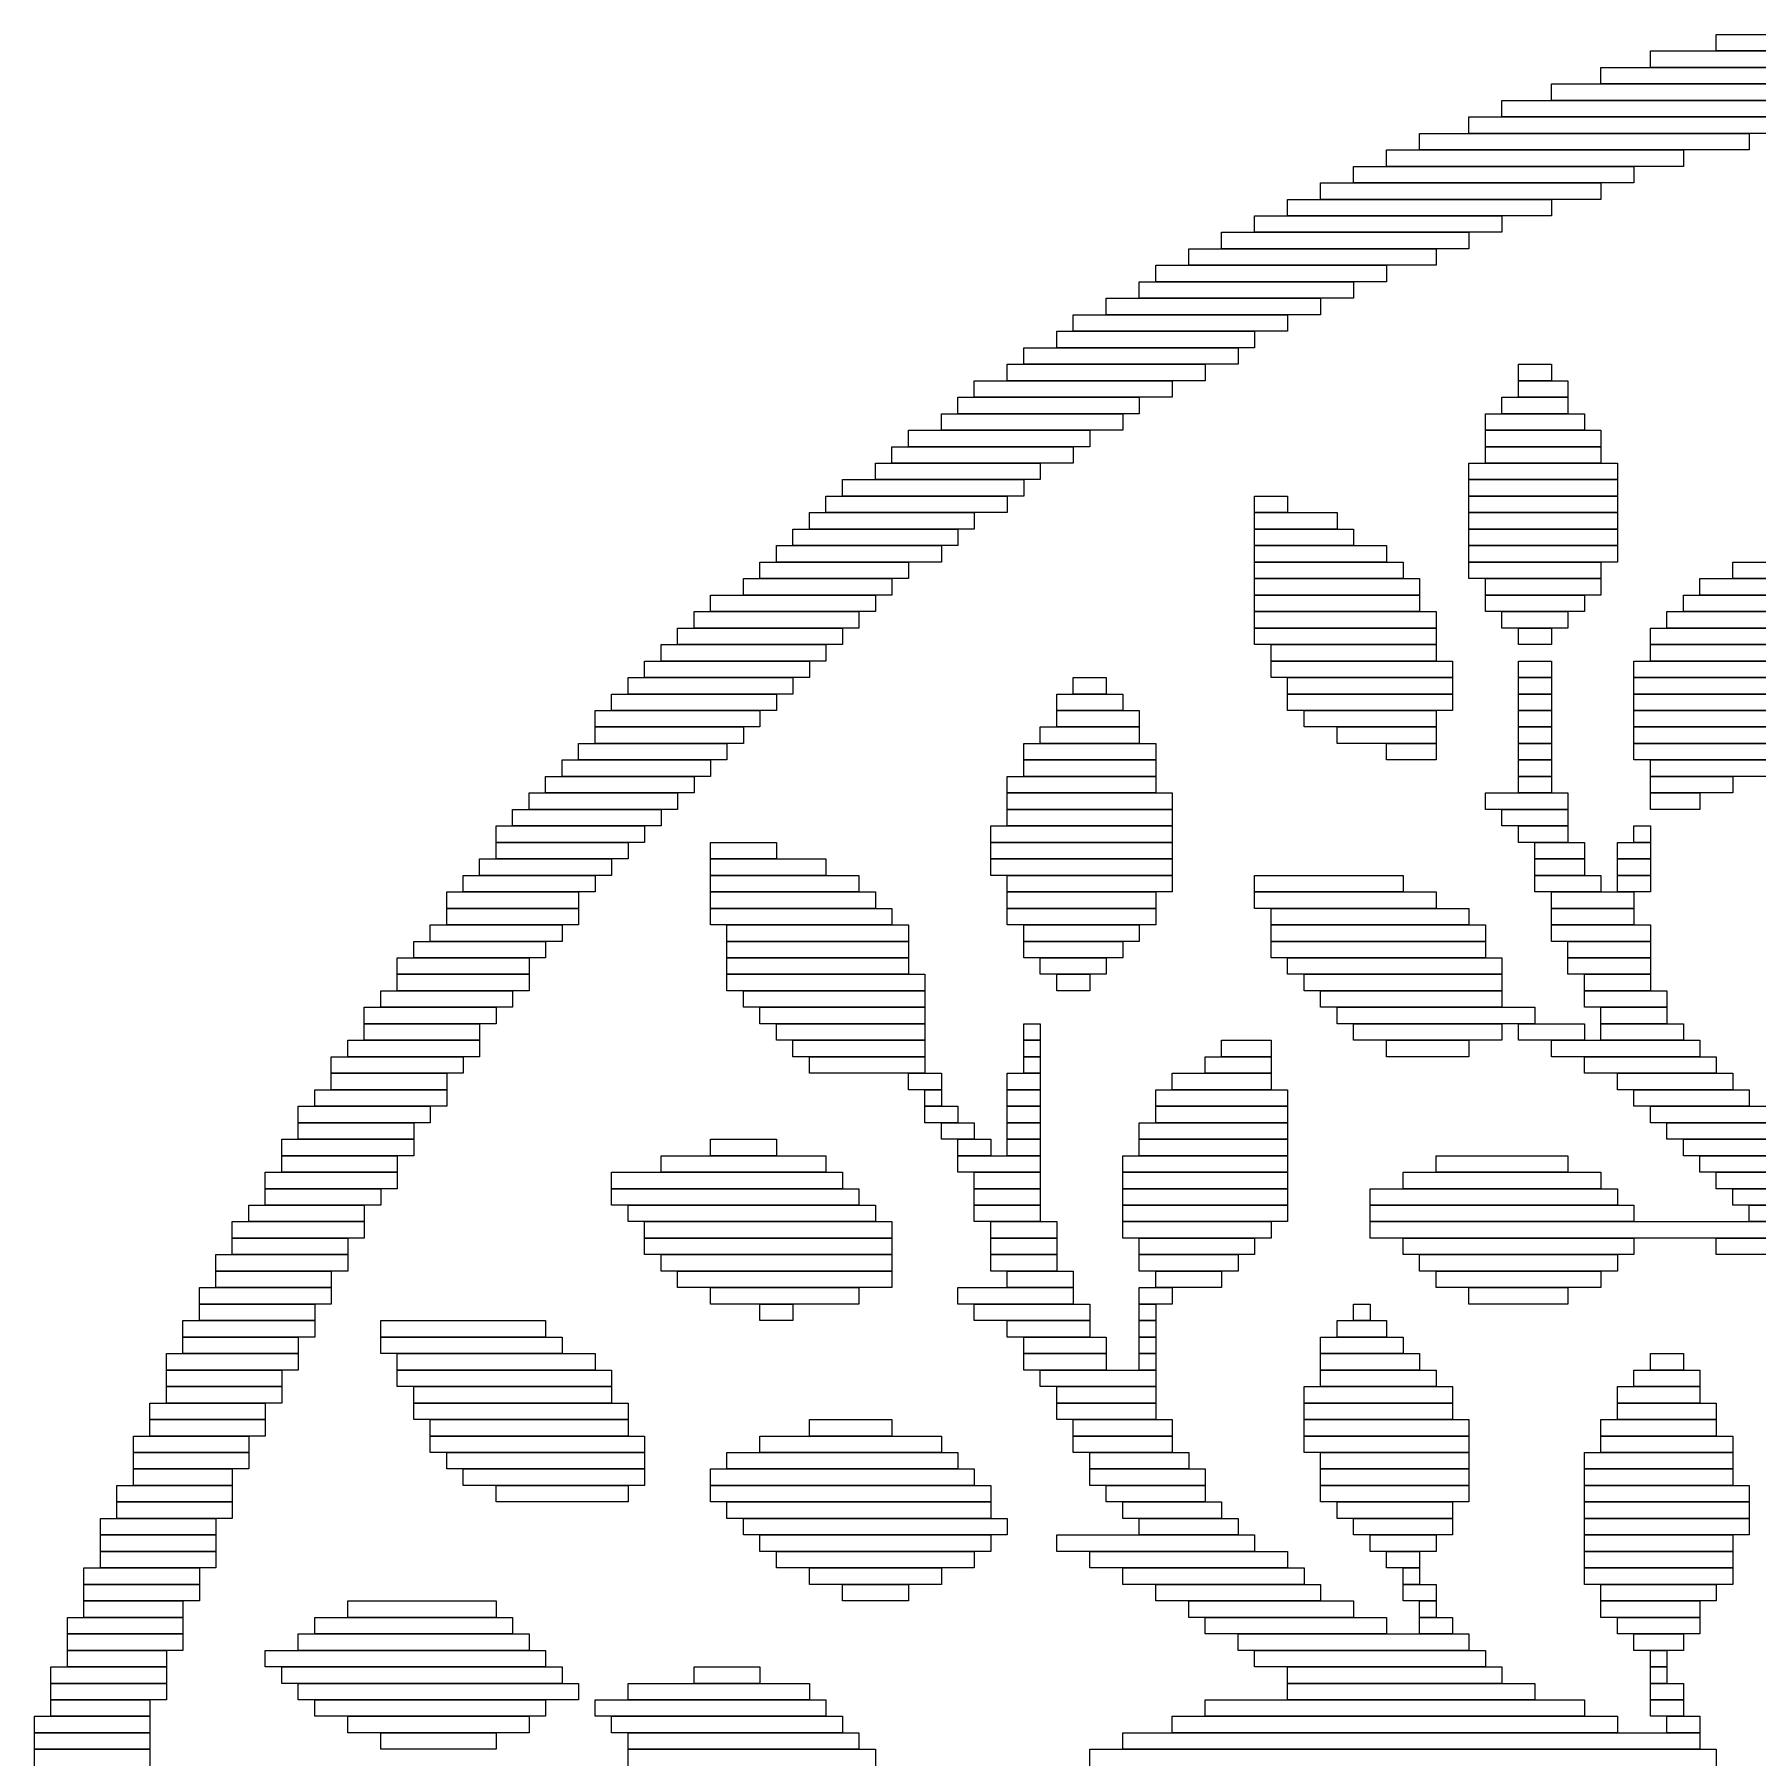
# Model space of a CAD drawing. Extents: x 28 to 995, y 169 to 891.
# Drawn here: x 33 to 137.5, y 356.5 to 461 of the extents above; entities that cross this region are included whole.
import ezdxf

# ---------------------------------------------------------------- set-up
doc = ezdxf.new("R2010")
doc.units = 0

msp = doc.modelspace()

# ---------------------------------------------------------------- linework, layer by layer
for p, q in [((135, 461), (213, 461)), ((135, 460), (135, 461)), ((131, 460), (217, 460)), ((131, 459), (131, 460)), ((213, 460), (135, 460)), ((128, 459), (157, 459)), ((128, 458), (128, 459)), ((217, 459), (131, 459)), ((125, 458), (151, 458)), ((125, 457), (125, 458)), ((157, 458), (128, 458)), ((122, 457), (145, 457)), ((122, 456), (122, 457)), ((151, 457), (125, 457)), ((120, 456), (140, 456)), ((120, 455), (120, 456)), ((145, 456), (122, 456)), ((117, 455), (137, 455)), ((117, 454), (117, 455)), ((140, 455), (120, 455)), ((137, 455), (137, 454)), ((115, 454), (133, 454)), ((115, 453), (115, 454)), ((137, 454), (117, 454)), ((133, 454), (133, 453)), ((113, 453), (130, 453)), ((113, 452), (113, 453)), ((133, 453), (115, 453)), ((130, 453), (130, 452)), ((111, 452), (128, 452)), ((111, 451), (111, 452)), ((130, 452), (113, 452)), ((128, 452), (128, 451)), ((109, 451), (125, 451)), ((109, 450), (109, 451)), ((128, 451), (111, 451)), ((125, 451), (125, 450)), ((107, 450), (122, 450)), ((107, 449), (107, 450)), ((125, 450), (109, 450)), ((122, 450), (122, 449)), ((105, 449), (120, 449)), ((105, 448), (105, 449)), ((122, 449), (107, 449)), ((120, 449), (120, 448)), ((103, 448), (118, 448)), ((103, 447), (103, 448)), ((120, 448), (105, 448)), ((118, 448), (118, 447)), ((101, 447), (115, 447)), ((101, 446), (101, 447)), ((118, 447), (103, 447)), ((115, 447), (115, 446)), ((100, 446), (113, 446)), ((100, 445), (100, 446)), ((115, 446), (101, 446)), ((113, 446), (113, 445)), ((98, 445), (111, 445)), ((98, 444), (98, 445)), ((113, 445), (100, 445)), ((111, 445), (111, 444)), ((96, 444), (109, 444)), ((96, 443), (96, 444)), ((111, 444), (98, 444)), ((109, 444), (109, 443)), ((95, 443), (107, 443)), ((95, 442), (95, 443)), ((109, 443), (96, 443)), ((107, 443), (107, 442)), ((92, 441), (104, 441)), ((92, 440), (92, 441)), ((93, 442), (106, 442)), ((93, 441), (93, 442)), ((106, 441), (93, 441)), ((107, 442), (95, 442)), ((104, 441), (104, 440)), ((106, 442), (106, 441)), ((123, 441), (125, 441)), ((123, 440), (123, 441)), ((125, 441), (125, 440)), ((90, 440), (102, 440)), ((90, 439), (90, 440)), ((104, 440), (92, 440)), ((102, 440), (102, 439)), ((125, 440), (123, 440)), ((123, 440), (126, 440)), ((123, 439), (123, 440)), ((126, 440), (126, 439)), ((89, 439), (100, 439)), ((89, 438), (89, 439)), ((102, 439), (90, 439)), ((100, 439), (100, 438)), ((122, 439), (126, 439)), ((122, 438), (122, 439)), ((126, 439), (123, 439)), ((126, 439), (126, 438)), ((88, 438), (99, 438)), ((88, 437), (88, 438)), ((100, 438), (89, 438)), ((99, 438), (99, 437)), ((121, 438), (127, 438)), ((121, 437), (121, 438)), ((126, 438), (122, 438)), ((127, 438), (127, 437)), ((86, 437), (97, 437)), ((86, 436), (86, 437)), ((99, 437), (88, 437)), ((97, 437), (97, 436)), ((127, 437), (121, 437)), ((121, 437), (128, 437)), ((121, 436), (121, 437)), ((128, 437), (128, 436)), ((85, 436), (96, 436)), ((85, 435), (85, 436)), ((97, 436), (86, 436)), ((96, 436), (96, 435)), ((128, 436), (121, 436)), ((121, 436), (128, 436)), ((121, 435), (121, 436)), ((128, 436), (128, 435)), ((84, 435), (94, 435)), ((84, 434), (84, 435)), ((96, 435), (85, 435)), ((94, 435), (94, 434)), ((120, 435), (129, 435)), ((120, 434), (120, 435)), ((128, 435), (121, 435)), ((129, 435), (129, 434)), ((82, 434), (93, 434)), ((82, 433), (82, 434)), ((94, 434), (84, 434)), ((93, 434), (93, 433)), ((129, 434), (120, 434)), ((120, 434), (129, 434)), ((120, 433), (120, 434)), ((129, 434), (129, 433)), ((81, 433), (92, 433)), ((81, 432), (81, 433)), ((93, 433), (82, 433)), ((92, 433), (92, 432)), ((107, 433), (109, 433)), ((107, 432), (107, 433)), ((109, 433), (109, 432)), ((129, 433), (120, 433)), ((120, 433), (129, 433)), ((120, 432), (120, 433)), ((129, 433), (129, 432)), ((80, 432), (90, 432)), ((80, 431), (80, 432)), ((92, 432), (81, 432)), ((90, 432), (90, 431)), ((109, 432), (107, 432)), ((107, 432), (112, 432)), ((107, 431), (107, 432)), ((112, 432), (112, 431)), ((129, 432), (120, 432)), ((120, 432), (129, 432)), ((120, 431), (120, 432)), ((129, 432), (129, 431)), ((79, 431), (89, 431)), ((79, 430), (79, 431)), ((90, 431), (80, 431)), ((89, 431), (89, 430)), ((112, 431), (107, 431)), ((107, 431), (113, 431)), ((107, 430), (107, 431)), ((113, 431), (113, 430)), ((129, 431), (120, 431)), ((120, 431), (129, 431)), ((120, 430), (120, 431)), ((129, 431), (129, 430)), ((78, 430), (88, 430)), ((78, 429), (78, 430)), ((89, 430), (79, 430)), ((88, 430), (88, 429)), ((113, 430), (107, 430)), ((107, 430), (115, 430)), ((107, 429), (107, 430)), ((115, 430), (115, 429)), ((129, 430), (120, 430)), ((120, 430), (129, 430)), ((120, 429), (120, 430)), ((129, 430), (129, 429)), ((77, 429), (86, 429)), ((77, 428), (77, 429)), ((88, 429), (78, 429)), ((86, 429), (86, 428)), ((115, 429), (107, 429)), ((107, 429), (116, 429)), ((107, 428), (107, 429)), ((116, 429), (116, 428)), ((129, 429), (120, 429)), ((120, 429), (128, 429)), ((120, 428), (120, 429)), ((128, 429), (128, 428)), ((136, 429), (140, 429)), ((136, 428), (136, 429)), ((76, 428), (85, 428)), ((76, 427), (76, 428)), ((86, 428), (77, 428)), ((85, 428), (85, 427)), ((116, 428), (107, 428)), ((107, 428), (117, 428)), ((107, 427), (107, 428)), ((117, 428), (117, 427)), ((128, 428), (120, 428)), ((121, 428), (128, 428)), ((121, 427), (121, 428)), ((128, 428), (128, 427)), ((134, 428), (140, 428)), ((134, 427), (134, 428)), ((140, 428), (136, 428)), ((74, 427), (84, 427)), ((74, 426), (74, 427)), ((85, 427), (76, 427)), ((84, 427), (84, 426)), ((117, 427), (107, 427)), ((107, 427), (117, 427)), ((107, 426), (107, 427)), ((117, 427), (117, 426)), ((128, 427), (121, 427)), ((121, 427), (127, 427)), ((121, 426), (121, 427)), ((127, 427), (127, 426)), ((133, 427), (141, 427)), ((133, 426), (133, 427)), ((140, 427), (134, 427)), ((73, 426), (83, 426)), ((73, 425), (73, 426)), ((84, 426), (74, 426)), ((83, 426), (83, 425)), ((117, 426), (107, 426)), ((107, 426), (118, 426)), ((107, 425), (107, 426)), ((118, 426), (118, 425)), ((127, 426), (121, 426)), ((122, 426), (126, 426)), ((122, 425), (122, 426)), ((126, 426), (126, 425)), ((132, 426), (141, 426)), ((132, 425), (132, 426)), ((141, 426), (133, 426)), ((72, 425), (82, 425)), ((72, 424), (72, 425)), ((83, 425), (73, 425)), ((82, 425), (82, 424)), ((118, 425), (107, 425)), ((107, 425), (118, 425)), ((107, 424), (107, 425)), ((118, 425), (118, 424)), ((126, 425), (122, 425)), ((123, 425), (125, 425)), ((123, 424), (123, 425)), ((125, 425), (125, 424)), ((131, 425), (141, 425)), ((131, 424), (131, 425)), ((141, 425), (132, 425)), ((71, 424), (81, 424)), ((71, 423), (71, 424)), ((82, 424), (72, 424)), ((81, 424), (81, 423)), ((118, 424), (107, 424)), ((108, 424), (118, 424)), ((108, 423), (108, 424)), ((118, 424), (118, 423)), ((125, 424), (123, 424)), ((141, 424), (131, 424)), ((131, 424), (141, 424)), ((131, 423), (131, 424)), ((70, 423), (80, 423)), ((70, 422), (70, 423)), ((81, 423), (71, 423)), ((80, 423), (80, 422)), ((118, 423), (108, 423)), ((108, 423), (119, 423)), ((108, 422), (108, 423)), ((119, 423), (119, 422)), ((123, 423), (125, 423)), ((123, 422), (123, 423)), ((125, 423), (125, 422)), ((130, 423), (141, 423)), ((130, 422), (130, 423)), ((141, 423), (131, 423)), ((69, 422), (79, 422)), ((69, 421), (69, 422)), ((80, 422), (70, 422)), ((79, 422), (79, 421)), ((96, 422), (98, 422)), ((96, 421), (96, 422)), ((98, 422), (98, 421)), ((119, 422), (108, 422)), ((109, 422), (119, 422)), ((109, 421), (109, 422)), ((119, 422), (119, 421)), ((125, 422), (123, 422)), ((123, 422), (125, 422)), ((123, 421), (123, 422)), ((125, 422), (125, 421)), ((141, 422), (130, 422)), ((130, 422), (141, 422)), ((130, 421), (130, 422)), ((68, 421), (78, 421)), ((68, 420), (68, 421)), ((79, 421), (69, 421)), ((78, 421), (78, 420)), ((95, 421), (99, 421)), ((95, 420), (95, 421)), ((98, 421), (96, 421)), ((99, 421), (99, 420)), ((119, 421), (109, 421)), ((109, 421), (119, 421)), ((109, 420), (109, 421)), ((119, 421), (119, 420)), ((125, 421), (123, 421)), ((123, 421), (125, 421)), ((123, 420), (123, 421)), ((125, 421), (125, 420)), ((141, 421), (130, 421)), ((130, 421), (140, 421)), ((130, 420), (130, 421)), ((67, 420), (77, 420)), ((67, 419), (67, 420)), ((78, 420), (68, 420)), ((77, 420), (77, 419)), ((99, 420), (95, 420)), ((95, 420), (100, 420)), ((95, 419), (95, 420)), ((100, 420), (100, 419)), ((119, 420), (109, 420)), ((110, 420), (118, 420)), ((110, 419), (110, 420)), ((118, 420), (118, 419)), ((125, 420), (123, 420)), ((123, 420), (125, 420)), ((123, 419), (123, 420)), ((125, 420), (125, 419)), ((140, 420), (130, 420)), ((130, 420), (140, 420)), ((130, 419), (130, 420)), ((66, 418), (75, 418)), ((66, 417), (66, 418)), ((77, 419), (67, 419)), ((67, 419), (76, 419)), ((67, 418), (67, 419)), ((76, 418), (67, 418)), ((75, 418), (75, 417)), ((76, 419), (76, 418)), ((93, 418), (101, 418)), ((93, 417), (93, 418)), ((94, 419), (100, 419)), ((94, 418), (94, 419)), ((100, 418), (94, 418)), ((100, 419), (95, 419)), ((100, 419), (100, 418)), ((101, 418), (101, 417)), ((118, 419), (110, 419)), ((112, 419), (118, 419)), ((112, 418), (112, 419)), ((118, 418), (112, 418)), ((115, 418), (118, 418)), ((115, 417), (115, 418)), ((118, 419), (118, 418)), ((118, 418), (118, 417)), ((125, 419), (123, 419)), ((123, 419), (125, 419)), ((123, 418), (123, 419)), ((125, 418), (123, 418)), ((123, 418), (125, 418)), ((123, 417), (123, 418)), ((125, 419), (125, 418)), ((125, 418), (125, 417)), ((140, 419), (130, 419)), ((130, 419), (139, 419)), ((130, 418), (130, 419)), ((139, 418), (130, 418)), ((130, 418), (139, 418)), ((130, 417), (130, 418)), ((65, 417), (74, 417)), ((65, 416), (65, 417)), ((75, 417), (66, 417)), ((74, 417), (74, 416)), ((101, 417), (93, 417)), ((93, 417), (101, 417)), ((93, 416), (93, 417)), ((101, 417), (101, 416)), ((118, 417), (115, 417)), ((125, 417), (123, 417)), ((123, 417), (125, 417)), ((123, 416), (123, 417)), ((125, 417), (125, 416)), ((139, 417), (130, 417)), ((131, 417), (138, 417)), ((131, 416), (131, 417)), ((64, 416), (73, 416)), ((64, 415), (64, 416)), ((74, 416), (65, 416)), ((73, 416), (73, 415)), ((92, 416), (101, 416)), ((92, 415), (92, 416)), ((101, 416), (93, 416)), ((101, 416), (101, 415)), ((125, 416), (123, 416)), ((123, 416), (125, 416)), ((123, 415), (123, 416)), ((125, 416), (125, 415)), ((138, 416), (131, 416)), ((131, 416), (136, 416)), ((131, 415), (131, 416)), ((136, 416), (136, 415)), ((63, 415), (72, 415)), ((63, 414), (63, 415)), ((73, 415), (64, 415)), ((72, 415), (72, 414)), ((101, 415), (92, 415)), ((92, 415), (102, 415)), ((92, 414), (92, 415)), ((102, 415), (102, 414)), ((121, 415), (126, 415)), ((121, 414), (121, 415)), ((125, 415), (123, 415)), ((126, 415), (126, 414)), ((136, 415), (131, 415)), ((131, 415), (134, 415)), ((131, 414), (131, 415)), ((134, 415), (134, 414)), ((62, 414), (71, 414)), ((62, 413), (62, 414)), ((72, 414), (63, 414)), ((71, 414), (71, 413)), ((102, 414), (92, 414)), ((92, 414), (102, 414)), ((92, 413), (92, 414)), ((102, 414), (102, 413)), ((126, 414), (121, 414)), ((122, 414), (126, 414)), ((122, 413), (122, 414)), ((126, 414), (126, 413)), ((134, 414), (131, 414)), ((61, 413), (70, 413)), ((61, 412), (61, 413)), ((71, 413), (62, 413)), ((70, 413), (70, 412)), ((91, 413), (102, 413)), ((91, 412), (91, 413)), ((102, 413), (92, 413)), ((102, 413), (102, 412)), ((126, 413), (122, 413)), ((123, 413), (126, 413)), ((123, 412), (123, 413)), ((126, 413), (126, 412)), ((130, 413), (131, 413)), ((130, 412), (130, 413)), ((131, 413), (131, 412)), ((70, 412), (61, 412)), ((61, 412), (69, 412)), ((61, 411), (61, 412)), ((69, 412), (69, 411)), ((74, 412), (78, 412)), ((74, 411), (74, 412)), ((78, 412), (78, 411)), ((102, 412), (91, 412)), ((91, 412), (102, 412)), ((91, 411), (91, 412)), ((102, 412), (102, 411)), ((126, 412), (123, 412)), ((124, 412), (127, 412)), ((124, 411), (124, 412)), ((127, 412), (127, 411)), ((129, 412), (131, 412)), ((129, 411), (129, 412)), ((131, 412), (130, 412)), ((131, 412), (131, 411)), ((60, 411), (68, 411)), ((60, 410), (60, 411)), ((69, 411), (61, 411)), ((68, 411), (68, 410)), ((78, 411), (74, 411)), ((74, 411), (81, 411)), ((74, 410), (74, 411)), ((81, 411), (81, 410)), ((102, 411), (91, 411)), ((91, 411), (102, 411)), ((91, 410), (91, 411)), ((102, 411), (102, 410)), ((127, 411), (124, 411)), ((124, 411), (127, 411)), ((124, 410), (124, 411)), ((127, 411), (127, 410)), ((131, 411), (129, 411)), ((129, 411), (131, 411)), ((129, 410), (129, 411)), ((131, 411), (131, 410)), ((59, 410), (67, 410)), ((59, 409), (59, 410)), ((68, 410), (60, 410)), ((67, 410), (67, 409)), ((81, 410), (74, 410)), ((74, 410), (83, 410)), ((74, 409), (74, 410)), ((83, 410), (83, 409)), ((102, 410), (91, 410)), ((92, 410), (102, 410)), ((92, 409), (92, 410)), ((102, 410), (102, 409)), ((107, 410), (116, 410)), ((107, 409), (107, 410)), ((116, 410), (116, 409)), ((127, 410), (124, 410)), ((124, 410), (128, 410)), ((124, 409), (124, 410)), ((128, 410), (128, 409)), ((131, 410), (129, 410)), ((129, 410), (131, 410)), ((129, 409), (129, 410)), ((131, 410), (131, 409)), ((58, 409), (66, 409)), ((58, 408), (58, 409)), ((67, 409), (59, 409)), ((66, 409), (66, 408)), ((83, 409), (74, 409)), ((74, 409), (84, 409)), ((74, 408), (74, 409)), ((84, 409), (84, 408)), ((102, 409), (92, 409)), ((92, 409), (101, 409)), ((92, 408), (92, 409)), ((101, 409), (101, 408)), ((116, 409), (107, 409)), ((107, 409), (118, 409)), ((107, 408), (107, 409)), ((118, 409), (118, 408)), ((128, 409), (124, 409)), ((125, 409), (130, 409)), ((125, 408), (125, 409)), ((131, 409), (129, 409)), ((130, 409), (130, 408)), ((66, 408), (58, 408)), ((58, 408), (66, 408)), ((58, 407), (58, 408)), ((66, 408), (66, 407)), ((84, 408), (74, 408)), ((74, 408), (85, 408)), ((74, 407), (74, 408)), ((85, 408), (85, 407)), ((101, 408), (92, 408)), ((92, 408), (101, 408)), ((92, 407), (92, 408)), ((101, 408), (101, 407)), ((118, 408), (107, 408)), ((108, 408), (120, 408)), ((108, 407), (108, 408)), ((120, 408), (120, 407)), ((130, 408), (125, 408)), ((125, 408), (130, 408)), ((125, 407), (125, 408)), ((130, 408), (130, 407)), ((57, 407), (65, 407)), ((57, 406), (57, 407)), ((66, 407), (58, 407)), ((65, 407), (65, 406)), ((85, 407), (74, 407)), ((75, 407), (86, 407)), ((75, 406), (75, 407)), ((86, 407), (86, 406)), ((101, 407), (92, 407)), ((93, 407), (100, 407)), ((93, 406), (93, 407)), ((100, 407), (100, 406)), ((120, 407), (108, 407)), ((108, 407), (121, 407)), ((108, 406), (108, 407)), ((121, 407), (121, 406)), ((130, 407), (125, 407)), ((125, 407), (131, 407)), ((125, 406), (125, 407)), ((131, 407), (131, 406)), ((56, 406), (64, 406)), ((56, 405), (56, 406)), ((65, 406), (57, 406)), ((64, 406), (64, 405)), ((86, 406), (75, 406)), ((75, 406), (86, 406)), ((75, 405), (75, 406)), ((86, 406), (86, 405)), ((100, 406), (93, 406)), ((93, 406), (99, 406)), ((93, 405), (93, 406)), ((99, 406), (99, 405)), ((121, 406), (108, 406)), ((108, 406), (121, 406)), ((108, 405), (108, 406)), ((121, 406), (121, 405)), ((131, 406), (125, 406)), ((126, 406), (131, 406)), ((126, 405), (126, 406)), ((131, 406), (131, 405)), ((55, 405), (63, 405)), ((55, 404), (55, 405)), ((64, 405), (56, 405)), ((63, 405), (63, 404)), ((86, 405), (75, 405)), ((75, 405), (86, 405)), ((75, 404), (75, 405)), ((86, 405), (86, 404)), ((99, 405), (93, 405)), ((94, 405), (98, 405)), ((94, 404), (94, 405)), ((98, 405), (98, 404)), ((121, 405), (108, 405)), ((109, 405), (122, 405)), ((109, 404), (109, 405)), ((122, 405), (122, 404)), ((131, 405), (126, 405)), ((126, 405), (131, 405)), ((126, 404), (126, 405)), ((131, 405), (131, 404)), ((63, 404), (55, 404)), ((55, 404), (63, 404)), ((55, 403), (55, 404)), ((63, 404), (63, 403)), ((86, 404), (75, 404)), ((75, 404), (87, 404)), ((75, 403), (75, 404)), ((87, 404), (87, 403)), ((98, 404), (94, 404)), ((95, 404), (97, 404)), ((95, 403), (95, 404)), ((97, 404), (97, 403)), ((122, 404), (109, 404)), ((110, 404), (122, 404)), ((110, 403), (110, 404)), ((122, 404), (122, 403)), ((131, 404), (126, 404)), ((127, 404), (131, 404)), ((127, 403), (127, 404)), ((131, 404), (131, 403)), ((54, 403), (62, 403)), ((54, 402), (54, 403)), ((63, 403), (55, 403)), ((62, 403), (62, 402)), ((87, 403), (75, 403)), ((76, 403), (87, 403)), ((76, 402), (76, 403)), ((87, 403), (87, 402)), ((97, 403), (95, 403)), ((122, 403), (110, 403)), ((111, 403), (122, 403)), ((111, 402), (111, 403)), ((122, 403), (122, 402)), ((131, 403), (127, 403)), ((127, 403), (132, 403)), ((127, 402), (127, 403)), ((132, 403), (132, 402)), ((53, 402), (61, 402)), ((53, 401), (53, 402)), ((62, 402), (54, 402)), ((61, 402), (61, 401)), ((87, 402), (76, 402)), ((77, 402), (87, 402)), ((77, 401), (77, 402)), ((87, 402), (87, 401)), ((122, 402), (111, 402)), ((112, 402), (124, 402)), ((112, 401), (112, 402)), ((124, 402), (124, 401)), ((132, 402), (127, 402)), ((128, 402), (132, 402)), ((128, 401), (128, 402)), ((132, 402), (132, 401)), ((61, 401), (53, 401)), ((53, 401), (60, 401)), ((53, 400), (53, 401)), ((60, 401), (60, 400)), ((87, 401), (77, 401)), ((78, 401), (87, 401)), ((78, 400), (78, 401)), ((87, 401), (87, 400)), ((93, 401), (94, 401)), ((93, 400), (93, 401)), ((94, 401), (94, 400)), ((124, 401), (112, 401)), ((113, 401), (122, 401)), ((113, 400), (113, 401)), ((122, 401), (122, 400)), ((123, 401), (127, 401)), ((123, 400), (123, 401)), ((127, 401), (127, 400)), ((132, 401), (128, 401)), ((128, 401), (133, 401)), ((128, 400), (128, 401)), ((133, 401), (133, 400)), ((52, 400), (60, 400)), ((52, 399), (52, 400)), ((60, 400), (53, 400)), ((60, 400), (60, 399)), ((87, 400), (78, 400)), ((79, 400), (87, 400)), ((79, 399), (79, 400)), ((87, 400), (87, 399)), ((94, 400), (93, 400)), ((93, 400), (94, 400)), ((93, 399), (93, 400)), ((94, 400), (94, 399)), ((105, 400), (108, 400)), ((105, 399), (105, 400)), ((108, 400), (108, 399)), ((122, 400), (113, 400)), ((115, 400), (120, 400)), ((115, 399), (115, 400)), ((120, 400), (120, 399)), ((127, 400), (123, 400)), ((125, 400), (134, 400)), ((125, 399), (125, 400)), ((133, 400), (128, 400)), ((134, 400), (134, 399)), ((51, 399), (59, 399)), ((51, 398), (51, 399)), ((60, 399), (52, 399)), ((59, 399), (59, 398)), ((87, 399), (79, 399)), ((80, 399), (87, 399)), ((80, 398), (80, 399)), ((87, 399), (87, 398)), ((94, 399), (93, 399)), ((93, 399), (94, 399)), ((93, 398), (93, 399)), ((94, 399), (94, 398)), ((104, 399), (108, 399)), ((104, 398), (104, 399)), ((108, 399), (105, 399)), ((108, 399), (108, 398)), ((120, 399), (115, 399)), ((134, 399), (125, 399)), ((127, 399), (135, 399)), ((127, 398), (127, 399)), ((135, 399), (135, 398)), ((59, 398), (51, 398)), ((51, 398), (58, 398)), ((51, 397), (51, 398)), ((58, 398), (58, 397)), ((87, 398), (80, 398)), ((86, 398), (88, 398)), ((86, 397), (86, 398)), ((88, 398), (88, 397)), ((92, 398), (94, 398)), ((92, 397), (92, 398)), ((94, 398), (93, 398)), ((94, 398), (94, 397)), ((102, 398), (108, 398)), ((102, 397), (102, 398)), ((108, 398), (104, 398)), ((108, 398), (108, 397)), ((135, 398), (127, 398)), ((129, 398), (136, 398)), ((129, 397), (129, 398)), ((136, 398), (136, 397)), ((50, 397), (58, 397)), ((50, 396), (50, 397)), ((58, 397), (51, 397)), ((58, 397), (58, 396)), ((88, 397), (86, 397)), ((87, 397), (88, 397)), ((87, 396), (87, 397)), ((88, 397), (88, 396)), ((94, 397), (92, 397)), ((92, 397), (94, 397)), ((92, 396), (92, 397)), ((94, 397), (94, 396)), ((101, 397), (109, 397)), ((101, 396), (101, 397)), ((108, 397), (102, 397)), ((109, 397), (109, 396)), ((136, 397), (129, 397)), ((130, 397), (137, 397)), ((130, 396), (130, 397)), ((137, 397), (137, 396)), ((49, 396), (57, 396)), ((49, 395), (49, 396)), ((58, 396), (50, 396)), ((57, 396), (57, 395)), ((88, 396), (87, 396)), ((87, 396), (89, 396)), ((87, 395), (87, 396)), ((89, 396), (89, 395)), ((94, 396), (92, 396)), ((92, 396), (94, 396)), ((92, 395), (92, 396)), ((94, 396), (94, 395)), ((109, 396), (101, 396)), ((101, 396), (109, 396)), ((101, 395), (101, 396)), ((109, 396), (109, 395)), ((137, 396), (130, 396)), ((131, 396), (138, 396)), ((131, 395), (131, 396)), ((48, 394), (56, 394)), ((48, 393), (48, 394)), ((57, 395), (49, 395)), ((49, 395), (56, 395)), ((49, 394), (49, 395)), ((56, 394), (49, 394)), ((56, 395), (56, 394)), ((56, 394), (56, 393)), ((74, 394), (78, 394)), ((74, 393), (74, 394)), ((78, 394), (78, 393)), ((89, 395), (87, 395)), ((88, 395), (90, 395)), ((88, 394), (88, 395)), ((90, 394), (88, 394)), ((89, 394), (91, 394)), ((89, 393), (89, 394)), ((90, 395), (90, 394)), ((91, 394), (91, 393)), ((94, 395), (92, 395)), ((92, 395), (94, 395)), ((92, 394), (92, 395)), ((94, 394), (92, 394)), ((92, 394), (94, 394)), ((92, 393), (92, 394)), ((94, 395), (94, 394)), ((94, 394), (94, 393)), ((100, 395), (109, 395)), ((100, 394), (100, 395)), ((109, 394), (100, 394)), ((100, 394), (109, 394)), ((100, 393), (100, 394)), ((109, 395), (101, 395)), ((109, 395), (109, 394)), ((109, 394), (109, 393)), ((138, 395), (131, 395)), ((132, 395), (140, 395)), ((132, 394), (132, 395)), ((140, 394), (132, 394)), ((133, 394), (141, 394)), ((133, 393), (133, 394)), ((56, 393), (48, 393)), ((48, 393), (55, 393)), ((48, 392), (48, 393)), ((55, 393), (55, 392)), ((71, 393), (81, 393)), ((71, 392), (71, 393)), ((78, 393), (74, 393)), ((81, 393), (81, 392)), ((91, 393), (89, 393)), ((89, 393), (94, 393)), ((89, 392), (89, 393)), ((94, 393), (92, 393)), ((94, 393), (94, 392)), ((99, 393), (109, 393)), ((99, 392), (99, 393)), ((109, 393), (100, 393)), ((109, 393), (109, 392)), ((118, 393), (126, 393)), ((118, 392), (118, 393)), ((126, 393), (126, 392)), ((141, 393), (133, 393)), ((134, 393), (143, 393)), ((134, 392), (134, 393)), ((47, 392), (55, 392)), ((47, 391), (47, 392)), ((55, 392), (48, 392)), ((55, 392), (55, 391)), ((68, 392), (82, 392)), ((68, 391), (68, 392)), ((81, 392), (71, 392)), ((82, 392), (82, 391)), ((94, 392), (89, 392)), ((90, 392), (94, 392)), ((90, 391), (90, 392)), ((94, 392), (94, 391)), ((109, 392), (99, 392)), ((99, 392), (109, 392)), ((99, 391), (99, 392)), ((109, 392), (109, 391)), ((116, 392), (128, 392)), ((116, 391), (116, 392)), ((126, 392), (118, 392)), ((128, 392), (128, 391)), ((143, 392), (134, 392)), ((135, 392), (147, 392)), ((135, 391), (135, 392)), ((55, 391), (47, 391)), ((47, 391), (54, 391)), ((47, 390), (47, 391)), ((54, 391), (54, 390)), ((82, 391), (68, 391)), ((68, 391), (83, 391)), ((68, 390), (68, 391)), ((83, 391), (83, 390)), ((94, 391), (90, 391)), ((90, 391), (94, 391)), ((90, 390), (90, 391)), ((94, 391), (94, 390)), ((109, 391), (99, 391)), ((99, 391), (109, 391)), ((99, 390), (99, 391)), ((109, 391), (109, 390)), ((114, 391), (129, 391)), ((114, 390), (114, 391)), ((128, 391), (116, 391)), ((129, 391), (129, 390)), ((147, 391), (135, 391)), ((136, 391), (148, 391)), ((136, 390), (136, 391)), ((46, 390), (53, 390)), ((46, 389), (46, 390)), ((54, 390), (47, 390)), ((53, 390), (53, 389)), ((83, 390), (68, 390)), ((69, 390), (84, 390)), ((69, 389), (69, 390)), ((84, 390), (84, 389)), ((94, 390), (90, 390)), ((90, 390), (94, 390)), ((90, 389), (90, 390)), ((94, 390), (94, 389)), ((109, 390), (99, 390)), ((99, 390), (109, 390)), ((99, 389), (99, 390)), ((109, 390), (109, 389)), ((129, 390), (114, 390)), ((114, 390), (130, 390)), ((114, 389), (114, 390)), ((130, 390), (130, 389)), ((148, 390), (136, 390)), ((137, 390), (150, 390)), ((137, 389), (137, 390)), ((45, 389), (53, 389)), ((45, 388), (45, 389)), ((53, 389), (46, 389)), ((53, 389), (53, 388)), ((84, 389), (69, 389)), ((70, 389), (85, 389)), ((70, 388), (70, 389)), ((85, 389), (85, 388)), ((94, 389), (90, 389)), ((91, 389), (95, 389)), ((91, 388), (91, 389)), ((95, 389), (95, 388)), ((109, 389), (99, 389)), ((99, 389), (108, 389)), ((99, 388), (99, 389)), ((108, 389), (108, 388)), ((130, 389), (114, 389)), ((114, 389), (151, 389)), ((114, 388), (114, 389)), ((150, 389), (137, 389)), ((53, 388), (45, 388)), ((45, 388), (52, 388)), ((45, 387), (45, 388)), ((52, 388), (52, 387)), ((85, 388), (70, 388)), ((70, 388), (85, 388)), ((70, 387), (70, 388)), ((85, 388), (85, 387)), ((95, 388), (91, 388)), ((91, 388), (95, 388)), ((91, 387), (91, 388)), ((95, 388), (95, 387)), ((108, 388), (99, 388)), ((100, 388), (107, 388)), ((100, 387), (100, 388)), ((107, 388), (107, 387)), ((151, 388), (114, 388)), ((116, 388), (130, 388)), ((116, 387), (116, 388)), ((130, 388), (130, 387)), ((135, 388), (153, 388)), ((135, 387), (135, 388)), ((44, 387), (52, 387)), ((44, 386), (44, 387)), ((52, 387), (45, 387)), ((52, 387), (52, 386)), ((85, 387), (70, 387)), ((71, 387), (85, 387)), ((71, 386), (71, 387)), ((85, 387), (85, 386)), ((95, 387), (91, 387)), ((91, 387), (95, 387)), ((91, 386), (91, 387)), ((95, 387), (95, 386)), ((107, 387), (100, 387)), ((100, 387), (106, 387)), ((100, 386), (100, 387)), ((106, 387), (106, 386)), ((130, 387), (116, 387)), ((117, 387), (129, 387)), ((117, 386), (117, 387)), ((129, 387), (129, 386)), ((153, 387), (135, 387)), ((52, 386), (44, 386)), ((44, 386), (51, 386)), ((44, 385), (44, 386)), ((51, 386), (51, 385)), ((85, 386), (71, 386)), ((72, 386), (85, 386)), ((72, 385), (72, 386)), ((85, 386), (85, 385)), ((95, 386), (91, 386)), ((92, 386), (96, 386)), ((92, 385), (92, 386)), ((96, 386), (96, 385)), ((106, 386), (100, 386)), ((101, 386), (105, 386)), ((101, 385), (101, 386)), ((105, 386), (105, 385)), ((129, 386), (117, 386)), ((118, 386), (128, 386)), ((118, 385), (118, 386)), ((128, 386), (128, 385)), ((43, 385), (51, 385)), ((43, 384), (43, 385)), ((51, 385), (44, 385)), ((51, 385), (51, 384)), ((85, 385), (72, 385)), ((74, 385), (83, 385)), ((74, 384), (74, 385)), ((83, 385), (83, 384)), ((89, 385), (96, 385)), ((89, 384), (89, 385)), ((96, 385), (92, 385)), ((96, 385), (96, 384)), ((100, 385), (102, 385)), ((100, 384), (100, 385)), ((105, 385), (101, 385)), ((102, 385), (102, 384)), ((128, 385), (118, 385)), ((120, 385), (126, 385)), ((120, 384), (120, 385)), ((126, 385), (126, 384)), ((51, 384), (43, 384)), ((43, 384), (50, 384)), ((43, 383), (43, 384)), ((50, 384), (50, 383)), ((83, 384), (74, 384)), ((77, 384), (79, 384)), ((77, 383), (77, 384)), ((79, 384), (79, 383)), ((96, 384), (89, 384)), ((90, 384), (97, 384)), ((90, 383), (90, 384)), ((97, 384), (97, 383)), ((102, 384), (100, 384)), ((100, 384), (101, 384)), ((100, 383), (100, 384)), ((101, 384), (101, 383)), ((113, 384), (114, 384)), ((113, 383), (113, 384)), ((114, 384), (114, 383)), ((126, 384), (120, 384)), ((42, 383), (50, 383)), ((42, 382), (42, 383)), ((50, 383), (43, 383)), ((50, 383), (50, 382)), ((54, 383), (64, 383)), ((54, 382), (54, 383)), ((64, 383), (64, 382)), ((79, 383), (77, 383)), ((97, 383), (90, 383)), ((92, 383), (97, 383)), ((92, 382), (92, 383)), ((97, 383), (97, 382)), ((101, 383), (100, 383)), ((100, 383), (101, 383)), ((100, 382), (100, 383)), ((101, 383), (101, 382)), ((112, 383), (115, 383)), ((112, 382), (112, 383)), ((114, 383), (113, 383)), ((115, 383), (115, 382)), ((50, 382), (42, 382)), ((42, 382), (49, 382)), ((42, 381), (42, 382)), ((49, 382), (49, 381)), ((64, 382), (54, 382)), ((54, 382), (65, 382)), ((54, 381), (54, 382)), ((65, 382), (65, 381)), ((97, 382), (92, 382)), ((93, 382), (98, 382)), ((93, 381), (93, 382)), ((98, 382), (98, 381)), ((101, 382), (100, 382)), ((100, 382), (101, 382)), ((100, 381), (100, 382)), ((101, 382), (101, 381)), ((111, 382), (116, 382)), ((111, 381), (111, 382)), ((115, 382), (112, 382)), ((116, 382), (116, 381)), ((41, 381), (49, 381)), ((41, 380), (41, 381)), ((49, 381), (42, 381)), ((49, 381), (49, 380)), ((65, 381), (54, 381)), ((55, 381), (67, 381)), ((55, 380), (55, 381)), ((67, 381), (67, 380)), ((98, 381), (93, 381)), ((93, 381), (98, 381)), ((93, 380), (93, 381)), ((98, 381), (98, 380)), ((101, 381), (100, 381)), ((100, 381), (101, 381)), ((100, 380), (100, 381)), ((101, 381), (101, 380)), ((116, 381), (111, 381)), ((111, 381), (117, 381)), ((111, 380), (111, 381)), ((117, 381), (117, 380)), ((131, 381), (133, 381)), ((131, 380), (131, 381)), ((133, 381), (133, 380)), ((49, 380), (41, 380)), ((41, 380), (48, 380)), ((41, 379), (41, 380)), ((48, 380), (48, 379)), ((67, 380), (55, 380)), ((55, 380), (68, 380)), ((55, 379), (55, 380)), ((68, 380), (68, 379)), ((98, 380), (93, 380)), ((94, 380), (101, 380)), ((94, 379), (94, 380)), ((101, 380), (100, 380)), ((101, 380), (101, 379)), ((117, 380), (111, 380)), ((111, 380), (118, 380)), ((111, 379), (111, 380)), ((118, 380), (118, 379)), ((130, 380), (134, 380)), ((130, 379), (130, 380)), ((133, 380), (131, 380)), ((134, 380), (134, 379)), ((48, 379), (41, 379)), ((41, 379), (48, 379)), ((41, 378), (41, 379)), ((48, 379), (48, 378)), ((68, 379), (55, 379)), ((56, 379), (68, 379)), ((56, 378), (56, 379)), ((68, 379), (68, 378)), ((101, 379), (94, 379)), ((95, 379), (101, 379)), ((95, 378), (95, 379)), ((101, 379), (101, 378)), ((110, 379), (119, 379)), ((110, 378), (110, 379)), ((118, 379), (111, 379)), ((119, 379), (119, 378)), ((129, 379), (134, 379)), ((129, 378), (129, 379)), ((134, 379), (130, 379)), ((134, 379), (134, 378)), ((40, 378), (47, 378)), ((40, 377), (40, 378)), ((48, 378), (41, 378)), ((47, 378), (47, 377)), ((68, 378), (56, 378)), ((56, 378), (69, 378)), ((56, 377), (56, 378)), ((69, 378), (69, 377)), ((101, 378), (95, 378)), ((95, 378), (101, 378)), ((95, 377), (95, 378)), ((101, 378), (101, 377)), ((119, 378), (110, 378)), ((110, 378), (119, 378)), ((110, 377), (110, 378)), ((119, 378), (119, 377)), ((134, 378), (129, 378)), ((129, 378), (135, 378)), ((129, 377), (129, 378)), ((135, 378), (135, 377)), ((47, 377), (40, 377)), ((40, 377), (47, 377)), ((40, 376), (40, 377)), ((47, 377), (47, 376)), ((69, 377), (56, 377)), ((57, 377), (69, 377)), ((57, 376), (57, 377)), ((69, 377), (69, 376)), ((80, 377), (85, 377)), ((80, 376), (80, 377)), ((85, 377), (85, 376)), ((101, 377), (95, 377)), ((96, 377), (102, 377)), ((96, 376), (96, 377)), ((102, 377), (102, 376)), ((119, 377), (110, 377)), ((110, 377), (120, 377)), ((110, 376), (110, 377)), ((120, 377), (120, 376)), ((128, 377), (135, 377)), ((128, 376), (128, 377)), ((135, 377), (129, 377)), ((135, 377), (135, 376)), ((39, 376), (46, 376)), ((39, 375), (39, 376)), ((47, 376), (40, 376)), ((46, 376), (46, 375)), ((69, 376), (57, 376)), ((57, 376), (70, 376)), ((57, 375), (57, 376)), ((70, 376), (70, 375)), ((77, 376), (88, 376)), ((77, 375), (77, 376)), ((85, 376), (80, 376)), ((88, 376), (88, 375)), ((102, 376), (96, 376)), ((96, 376), (102, 376)), ((96, 375), (96, 376)), ((102, 376), (102, 375)), ((120, 376), (110, 376)), ((110, 376), (120, 376)), ((110, 375), (110, 376)), ((120, 376), (120, 375)), ((135, 376), (128, 376)), ((128, 376), (136, 376)), ((128, 375), (128, 376)), ((136, 376), (136, 375)), ((46, 375), (39, 375)), ((39, 375), (46, 375)), ((39, 374), (39, 375)), ((46, 375), (46, 374)), ((70, 375), (57, 375)), ((58, 375), (70, 375)), ((58, 374), (58, 375)), ((70, 375), (70, 374)), ((75, 375), (89, 375)), ((75, 374), (75, 375)), ((88, 375), (77, 375)), ((89, 375), (89, 374)), ((102, 375), (96, 375)), ((97, 375), (103, 375)), ((97, 374), (97, 375)), ((103, 375), (103, 374)), ((120, 375), (110, 375)), ((111, 375), (120, 375)), ((111, 374), (111, 375)), ((120, 375), (120, 374)), ((127, 375), (136, 375)), ((127, 374), (127, 375)), ((136, 375), (128, 375)), ((136, 375), (136, 374)), ((46, 374), (39, 374)), ((39, 374), (45, 374)), ((39, 373), (39, 374)), ((45, 374), (45, 373)), ((70, 374), (58, 374)), ((59, 374), (70, 374)), ((59, 373), (59, 374)), ((70, 374), (70, 373)), ((74, 374), (90, 374)), ((74, 373), (74, 374)), ((89, 374), (75, 374)), ((90, 374), (90, 373)), ((103, 374), (97, 374)), ((97, 374), (104, 374)), ((97, 373), (97, 374)), ((104, 374), (104, 373)), ((120, 374), (111, 374)), ((111, 374), (120, 374)), ((111, 373), (111, 374)), ((120, 374), (120, 373)), ((136, 374), (127, 374)), ((127, 374), (136, 374)), ((127, 373), (127, 374)), ((136, 374), (136, 373)), ((38, 373), (45, 373)), ((38, 372), (38, 373)), ((45, 373), (39, 373)), ((45, 373), (45, 372)), ((70, 373), (59, 373)), ((61, 373), (69, 373)), ((61, 372), (61, 373)), ((69, 373), (69, 372)), ((90, 373), (74, 373)), ((74, 373), (91, 373)), ((74, 372), (74, 373)), ((91, 373), (91, 372)), ((104, 373), (97, 373)), ((98, 373), (104, 373)), ((98, 372), (98, 373)), ((104, 373), (104, 372)), ((120, 373), (111, 373)), ((111, 373), (120, 373)), ((111, 372), (111, 373)), ((120, 373), (120, 372)), ((136, 373), (127, 373)), ((127, 373), (137, 373)), ((127, 372), (127, 373)), ((137, 373), (137, 372)), ((37, 371), (44, 371)), ((37, 370), (37, 371)), ((45, 372), (38, 372)), ((38, 372), (45, 372)), ((38, 371), (38, 372)), ((45, 371), (38, 371)), ((44, 371), (44, 370)), ((45, 372), (45, 371)), ((69, 372), (61, 372)), ((91, 372), (74, 372)), ((75, 372), (91, 372)), ((75, 371), (75, 372)), ((91, 371), (75, 371)), ((76, 371), (92, 371)), ((76, 370), (76, 371)), ((91, 372), (91, 371)), ((92, 371), (92, 370)), ((104, 372), (98, 372)), ((99, 372), (105, 372)), ((99, 371), (99, 372)), ((105, 371), (99, 371)), ((100, 371), (106, 371)), ((100, 370), (100, 371)), ((105, 372), (105, 371)), ((106, 371), (106, 370)), ((120, 372), (111, 372)), ((112, 372), (119, 372)), ((112, 371), (112, 372)), ((119, 371), (112, 371)), ((113, 371), (119, 371)), ((113, 370), (113, 371)), ((119, 372), (119, 371)), ((119, 371), (119, 370)), ((137, 372), (127, 372)), ((127, 372), (137, 372)), ((127, 371), (127, 372)), ((137, 371), (127, 371)), ((127, 371), (137, 371)), ((127, 370), (127, 371)), ((137, 372), (137, 371)), ((137, 371), (137, 370)), ((44, 370), (37, 370)), ((37, 370), (44, 370)), ((37, 369), (37, 370)), ((44, 370), (44, 369)), ((92, 370), (76, 370)), ((77, 370), (91, 370)), ((77, 369), (77, 370)), ((91, 370), (91, 369)), ((95, 370), (107, 370)), ((95, 369), (95, 370)), ((106, 370), (100, 370)), ((107, 370), (107, 369)), ((119, 370), (113, 370)), ((114, 370), (118, 370)), ((114, 369), (114, 370)), ((118, 370), (118, 369)), ((137, 370), (127, 370)), ((127, 370), (136, 370)), ((127, 369), (127, 370)), ((136, 370), (136, 369)), ((44, 369), (37, 369)), ((37, 369), (44, 369)), ((37, 368), (37, 369)), ((44, 369), (44, 368)), ((91, 369), (77, 369)), ((78, 369), (90, 369)), ((78, 368), (78, 369)), ((90, 369), (90, 368)), ((107, 369), (95, 369)), ((97, 369), (109, 369)), ((97, 368), (97, 369)), ((109, 369), (109, 368)), ((118, 369), (114, 369)), ((115, 369), (117, 369)), ((115, 368), (115, 369)), ((117, 369), (117, 368)), ((136, 369), (127, 369)), ((127, 369), (136, 369)), ((127, 368), (127, 369)), ((136, 369), (136, 368)), ((36, 368), (43, 368)), ((36, 367), (36, 368)), ((44, 368), (37, 368)), ((43, 368), (43, 367)), ((90, 368), (78, 368)), ((80, 368), (88, 368)), ((80, 367), (80, 368)), ((88, 368), (88, 367)), ((109, 368), (97, 368)), ((99, 368), (110, 368)), ((99, 367), (99, 368)), ((110, 368), (110, 367)), ((117, 368), (115, 368)), ((116, 368), (117, 368)), ((116, 367), (116, 368)), ((117, 368), (117, 367)), ((136, 368), (127, 368)), ((127, 368), (136, 368)), ((127, 367), (127, 368)), ((136, 368), (136, 367)), ((43, 367), (36, 367)), ((36, 367), (43, 367)), ((36, 366), (36, 367)), ((43, 367), (43, 366)), ((88, 367), (80, 367)), ((82, 367), (86, 367)), ((82, 366), (82, 367)), ((86, 367), (86, 366)), ((110, 367), (99, 367)), ((101, 367), (111, 367)), ((101, 366), (101, 367)), ((111, 367), (111, 366)), ((117, 367), (116, 367)), ((116, 367), (118, 367)), ((116, 366), (116, 367)), ((118, 367), (118, 366)), ((136, 367), (127, 367)), ((128, 367), (135, 367)), ((128, 366), (128, 367)), ((135, 367), (135, 366)), ((43, 366), (36, 366)), ((36, 366), (42, 366)), ((36, 365), (36, 366)), ((42, 366), (42, 365)), ((52, 366), (61, 366)), ((52, 365), (52, 366)), ((61, 366), (61, 365)), ((86, 366), (82, 366)), ((111, 366), (101, 366)), ((103, 366), (113, 366)), ((103, 365), (103, 366)), ((113, 366), (113, 365)), ((118, 366), (116, 366)), ((117, 366), (118, 366)), ((117, 365), (117, 366)), ((118, 366), (118, 365)), ((135, 366), (128, 366)), ((128, 366), (134, 366)), ((128, 365), (128, 366)), ((134, 366), (134, 365)), ((35, 365), (42, 365)), ((35, 364), (35, 365)), ((42, 365), (36, 365)), ((42, 365), (42, 364)), ((50, 365), (62, 365)), ((50, 364), (50, 365)), ((61, 365), (52, 365)), ((62, 365), (62, 364)), ((113, 365), (103, 365)), ((104, 365), (115, 365)), ((104, 364), (104, 365)), ((115, 365), (115, 364)), ((118, 365), (117, 365)), ((117, 365), (119, 365)), ((117, 364), (117, 365)), ((119, 365), (119, 364)), ((134, 365), (128, 365)), ((129, 365), (134, 365)), ((129, 364), (129, 365)), ((134, 365), (134, 364)), ((42, 364), (35, 364)), ((35, 364), (42, 364)), ((35, 363), (35, 364)), ((42, 364), (42, 363)), ((49, 364), (63, 364)), ((49, 363), (49, 364)), ((62, 364), (50, 364)), ((63, 364), (63, 363)), ((115, 364), (104, 364)), ((106, 364), (120, 364)), ((106, 363), (106, 364)), ((119, 364), (117, 364)), ((120, 364), (120, 363)), ((134, 364), (129, 364)), ((130, 364), (133, 364)), ((130, 363), (130, 364)), ((133, 364), (133, 363)), ((42, 363), (35, 363)), ((35, 363), (41, 363)), ((35, 362), (35, 363)), ((41, 363), (41, 362)), ((47, 363), (64, 363)), ((47, 362), (47, 363)), ((63, 363), (49, 363)), ((64, 363), (64, 362)), ((120, 363), (106, 363)), ((107, 363), (121, 363)), ((107, 362), (107, 363)), ((121, 363), (121, 362)), ((133, 363), (130, 363)), ((131, 363), (132, 363)), ((131, 362), (131, 363)), ((132, 363), (132, 362)), ((34, 362), (41, 362)), ((34, 361), (34, 362)), ((41, 362), (35, 362)), ((41, 362), (41, 361)), ((64, 362), (47, 362)), ((48, 362), (65, 362)), ((48, 361), (48, 362)), ((65, 362), (65, 361)), ((73, 362), (77, 362)), ((73, 361), (73, 362)), ((77, 362), (77, 361)), ((121, 362), (107, 362)), ((109, 362), (122, 362)), ((109, 361), (109, 362)), ((122, 362), (122, 361)), ((132, 362), (131, 362)), ((131, 362), (132, 362)), ((131, 361), (131, 362)), ((132, 362), (132, 361)), ((41, 361), (34, 361)), ((34, 361), (41, 361)), ((34, 360), (34, 361)), ((41, 361), (41, 360)), ((65, 361), (48, 361)), ((49, 361), (66, 361)), ((49, 360), (49, 361)), ((66, 361), (66, 360)), ((69, 361), (80, 361)), ((69, 360), (69, 361)), ((77, 361), (73, 361)), ((80, 361), (80, 360)), ((122, 361), (109, 361)), ((109, 361), (124, 361)), ((109, 360), (109, 361)), ((124, 361), (124, 360)), ((132, 361), (131, 361)), ((131, 361), (133, 361)), ((131, 360), (131, 361)), ((133, 361), (133, 360)), ((41, 360), (34, 360)), ((34, 360), (40, 360)), ((34, 359), (34, 360)), ((40, 360), (40, 359)), ((66, 360), (49, 360)), ((50, 360), (64, 360)), ((50, 359), (50, 360)), ((64, 360), (64, 359)), ((67, 360), (81, 360)), ((67, 359), (67, 360)), ((80, 360), (69, 360)), ((81, 360), (81, 359)), ((104, 360), (127, 360)), ((104, 359), (104, 360)), ((124, 360), (109, 360)), ((127, 360), (127, 359)), ((133, 360), (131, 360)), ((131, 360), (133, 360)), ((131, 359), (131, 360)), ((133, 360), (133, 359)), ((33, 359), (40, 359)), ((33, 358), (33, 359)), ((40, 359), (34, 359)), ((40, 359), (40, 358)), ((64, 359), (50, 359)), ((52, 359), (63, 359)), ((52, 358), (52, 359)), ((63, 359), (63, 358)), ((81, 359), (67, 359)), ((68, 359), (82, 359)), ((68, 358), (68, 359)), ((82, 359), (82, 358)), ((102, 359), (129, 359)), ((102, 358), (102, 359)), ((127, 359), (104, 359)), ((129, 359), (129, 358)), ((133, 359), (131, 359)), ((132, 359), (134, 359)), ((132, 358), (132, 359)), ((134, 359), (134, 358)), ((40, 358), (33, 358)), ((33, 358), (40, 358)), ((33, 357), (33, 358)), ((40, 358), (40, 357)), ((63, 358), (52, 358)), ((54, 358), (61, 358)), ((54, 357), (54, 358)), ((61, 358), (61, 357)), ((82, 358), (68, 358)), ((69, 358), (83, 358)), ((69, 357), (69, 358)), ((83, 358), (83, 357)), ((99, 358), (134, 358)), ((99, 357), (99, 358)), ((129, 358), (102, 358)), ((134, 358), (132, 358)), ((134, 358), (134, 357)), ((40, 357), (33, 357)), ((33, 357), (40, 357)), ((33, 356), (33, 357)), ((40, 357), (40, 356)), ((61, 357), (54, 357)), ((83, 357), (69, 357)), ((69, 357), (84, 357)), ((69, 356), (69, 357)), ((84, 357), (84, 356)), ((97, 357), (135, 357)), ((97, 356), (97, 357)), ((134, 357), (99, 357)), ((135, 357), (135, 356))]:
    msp.add_line(p, q)

doc.saveas('drawing.dxf')
